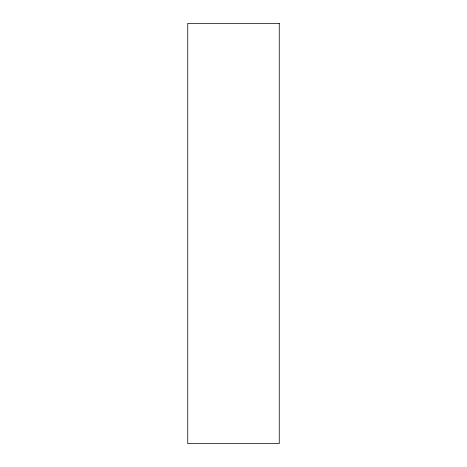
<?xml version="1.0" encoding="UTF-8"?>
<svg xmlns="http://www.w3.org/2000/svg" width="467" height="467" viewBox="0 0 467 467"><rect width="100%" height="100%" fill="white"/><g stroke="black" fill="none" stroke-linecap="round" stroke-linejoin="round"><path stroke-width="0.7" d="M279.248 23.35L187.752 23.35L187.752 443.65L279.248 443.65L279.248 23.35"/></g></svg>
